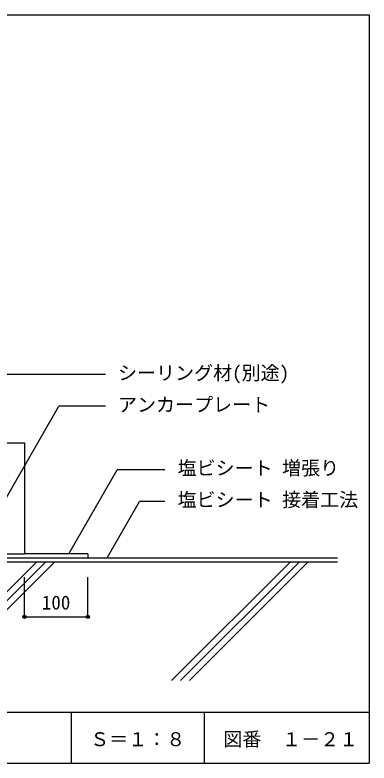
# Model space of a CAD drawing. Units: millimetres, scale not verified. Extents: x -663 to 617, y -983 to 985.
# Drawn here: x 170 to 617, y 41 to 985 of the extents above; entities that cross this region are included whole.
import ezdxf
from ezdxf.enums import TextEntityAlignment as Align

# ---------------------------------------------------------------- set-up
doc = ezdxf.new("R2010")
doc.units = ezdxf.units.MM
doc.header["$LTSCALE"] = 8
doc.header["$PDMODE"] = 32
doc.header["$PDSIZE"] = 4
for name, color, linetype in [('4-2', 7, 'Continuous'), ('4-4', 2, 'Continuous'), ('4-A', 7, 'Continuous'), ('4-B', 7, 'Continuous'), ('4-E', 4, 'Continuous'), ('F-2', 7, 'Continuous'), ('F-5', 6, 'Continuous'), ('F-7', 1, 'Continuous'), ('F-A', 7, 'Continuous')]:
    doc.layers.add(name, color=color, linetype=linetype)
doc.styles.add('HG丸ｺﾞｼｯｸM-PRO', font='')
doc.styles.add('ＭＳ ゴシック', font='')
doc.styles.get('HG丸ｺﾞｼｯｸM-PRO').set_extended_font_data('HG丸ｺﾞｼｯｸM-PRO')
doc.styles.get('ＭＳ ゴシック').set_extended_font_data('MS Gothic')

msp = doc.modelspace()

# ---------------------------------------------------------------- linework, layer by layer
at = {"layer": '4-2'}
for p, q in [((-40.6, 304.891), (182.4, 304.891)), ((-472.6, 294.891), (577.4, 294.891)), ((-40.6, 299.891), (262.4, 299.891))]:
    msp.add_line(p, q, dxfattribs=at)
at = {"layer": '4-4'}
for p, q in [((66.935, 444.891), (182.4, 444.891)), ((182.4, 444.891), (182.4, 304.891)), ((262.4, 304.891), (182.4, 304.891)), ((262.4, 304.891), (262.4, 299.891)), ((262.4, 299.891), (577.4, 299.891))]:
    msp.add_line(p, q, dxfattribs=at)
at = {"layer": '4-A'}
for p, q in [((284.524, 531.081), (87.592, 531.081)), ((119.613, 306.891), (225.955, 491.081)), ((284.524, 491.081), (225.955, 491.081)), ((238.235, 304.891), (299.544, 411.081)), ((359.635, 411.081), (299.544, 411.081)), ((286.681, 299.891), (327.783, 371.081)), ((359.635, 371.081), (327.783, 371.081))]:
    msp.add_line(p, q, dxfattribs=at)
at = {"layer": '4-B'}
for p, q in [((182.4, 225.352), (182.4, 275.268)), ((262.4, 225.352), (262.4, 275.268)), ((182.4, 225.352), (262.4, 225.352))]:
    msp.add_line(p, q, dxfattribs=at)
at = {"layer": '4-B', "color": 1}
for p in [(182.4, 225.352), (262.4, 225.352)]:
    msp.add_point(p, dxfattribs=at)
at = {"layer": '4-E'}
for p, q in [((48.106, 144.891), (198.106, 294.891)), ((59.42, 144.891), (209.42, 294.891)), ((70.734, 144.891), (220.734, 294.891)), ((368.106, 144.891), (518.106, 294.891)), ((379.42, 144.891), (529.42, 294.891)), ((390.734, 144.891), (540.734, 294.891))]:
    msp.add_line(p, q, dxfattribs=at)
at = {"layer": 'F-2'}
for p, q in [((241.4, 104.891), (241.4, 40.891)), ((409.4, 104.891), (409.4, 40.891))]:
    msp.add_line(p, q, dxfattribs=at)
at = {"layer": 'F-5'}
msp.add_line((-662.6, 104.891), (617.4, 104.891), dxfattribs=at)
at = {"layer": 'F-7'}
for p, q in [((-662.6, 984.891), (617.4, 984.891)), ((617.4, 984.891), (617.4, 40.891)), ((-662.6, 40.891), (617.4, 40.891))]:
    msp.add_line(p, q, dxfattribs=at)

# ---------------------------------------------------------------- texts
at = {"layer": '4-A', "style": 'ＭＳ ゴシック'}
for s, p in [('シーリング材(別途)', (300.524, 519.081)), ('アンカープレート', (300.524, 479.081)), ('塩ビシート 増張り', (375.635, 399.081)), ('塩ビシート 接着工法', (375.635, 359.081))]:
    msp.add_text(s, height=17.6, dxfattribs=at).set_placement(p, align=Align.BOTTOM_LEFT)
at = {"layer": '4-B', "style": 'ＭＳ ゴシック'}
msp.add_text('100', height=17.6, dxfattribs=at).set_placement((204.4, 229.352), align=Align.BOTTOM_LEFT)
at = {"layer": 'F-A', "style": 'HG丸ｺﾞｼｯｸM-PRO'}
for s, p in [('Ｓ＝１：８', (265.4, 56.891)), ('図番', (433.4, 56.891)), ('１－２１', (507.668, 56.891))]:
    msp.add_text(s, height=17.6, dxfattribs=at).set_placement(p, align=Align.BOTTOM_LEFT)

doc.saveas('drawing.dxf')
